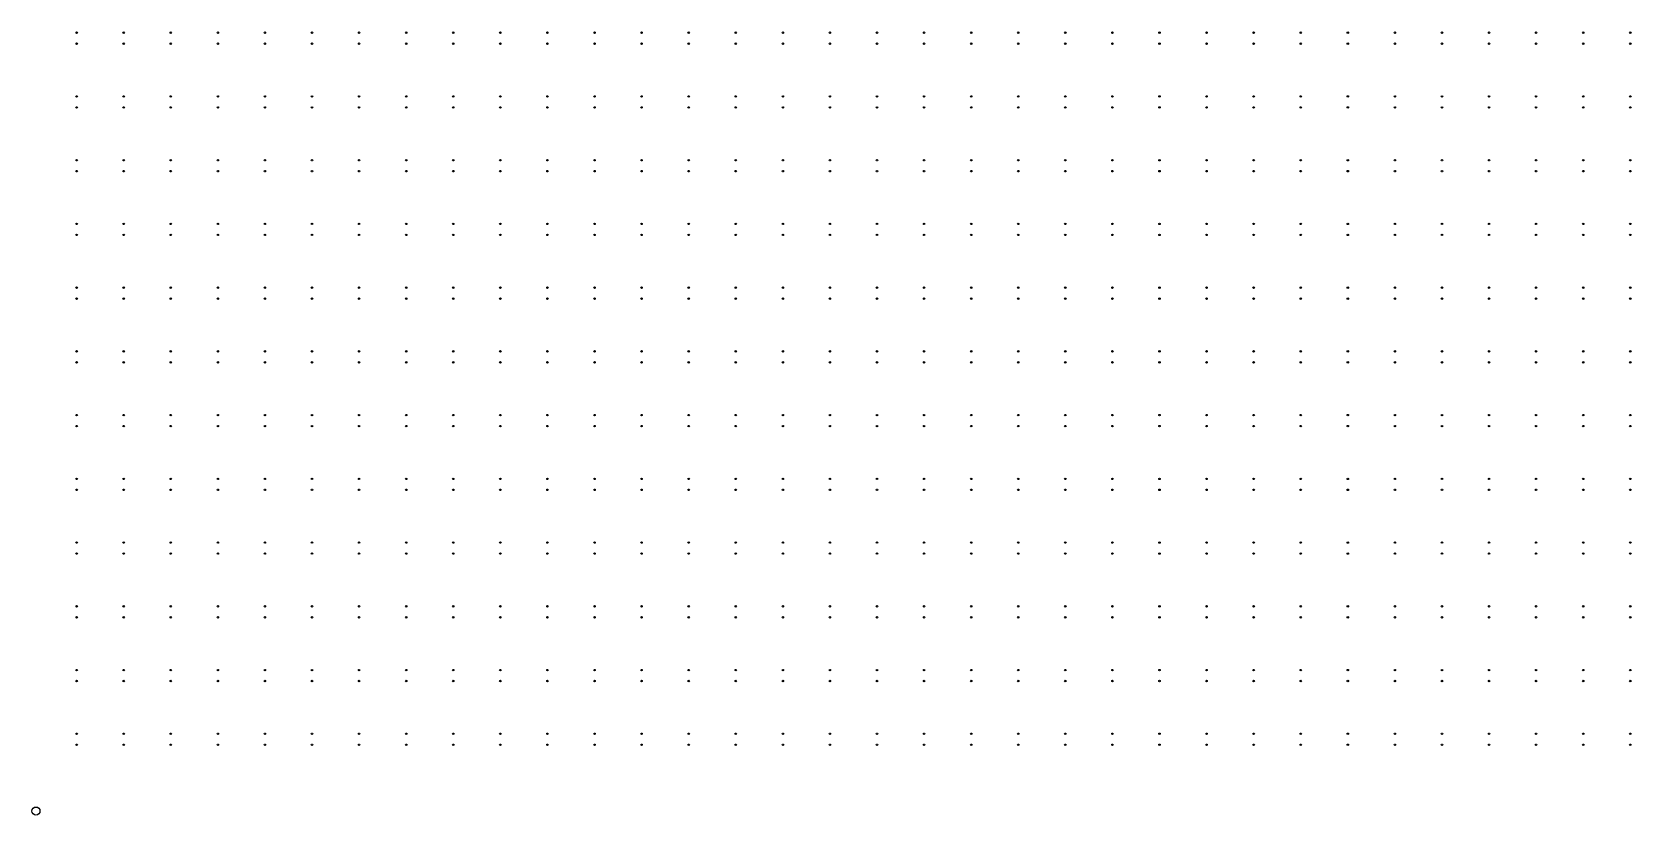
# Model space of a CAD drawing. Extents: x 50 to 173, y 50 to 173.
# Drawn here: x 49.9 to 109.8, y 49.9 to 79.2 of the extents above; entities that cross this region are included whole.
import ezdxf

# ---------------------------------------------------------------- set-up
doc = ezdxf.new("R2010")
doc.units = 0
doc.layers.get('0').update_dxf_attribs({"color": 255, "linetype": 'continuous'})

msp = doc.modelspace()

# ---------------------------------------------------------------- linework, layer by layer
msp.add_circle((50, 50), 0.15)
at = {"layer": 'PET'}
for centre in [(51.524, 79.165), (53.288, 79.165), (55.053, 79.165), (56.818, 79.165), (58.582, 79.165), (60.347, 79.165), (62.112, 79.165), (63.876, 79.165), (65.641, 79.165), (67.406, 79.165), (69.171, 79.165), (70.935, 79.165), (72.7, 79.165), (74.465, 79.165), (76.229, 79.165), (77.994, 79.165), (79.759, 79.165), (81.524, 79.165), (83.288, 79.165), (85.053, 79.165), (86.818, 79.165), (88.582, 79.165), (90.347, 79.165), (92.112, 79.165), (93.876, 79.165), (95.641, 79.165), (97.406, 79.165), (99.171, 79.165), (100.935, 79.165), (102.7, 79.165), (104.465, 79.165), (106.229, 79.165), (107.994, 79.165), (109.759, 79.165), (51.524, 78.753), (53.288, 78.753), (55.053, 78.753), (56.818, 78.753), (58.582, 78.753), (60.347, 78.753), (62.112, 78.753), (63.876, 78.753), (65.641, 78.753), (67.406, 78.753), (69.171, 78.753), (70.935, 78.753), (72.7, 78.753), (74.465, 78.753), (76.229, 78.753), (77.994, 78.753), (79.759, 78.753), (81.524, 78.753), (83.288, 78.753), (85.053, 78.753), (86.818, 78.753), (88.582, 78.753), (90.347, 78.753), (92.112, 78.753), (93.876, 78.753), (95.641, 78.753), (97.406, 78.753), (99.171, 78.753), (100.935, 78.753), (102.7, 78.753), (104.465, 78.753), (106.229, 78.753), (107.994, 78.753), (109.759, 78.753), (51.524, 76.776), (53.288, 76.776), (55.053, 76.776), (56.818, 76.776), (58.582, 76.776), (60.347, 76.776), (62.112, 76.776), (63.876, 76.776), (65.641, 76.776), (67.406, 76.776), (69.171, 76.776), (70.935, 76.776), (72.7, 76.776), (74.465, 76.776), (76.229, 76.776), (77.994, 76.776), (79.759, 76.776), (81.524, 76.776), (83.288, 76.776), (85.053, 76.776), (86.818, 76.776), (88.582, 76.776), (90.347, 76.776), (92.112, 76.776), (93.876, 76.776), (95.641, 76.776), (97.406, 76.776), (99.171, 76.776), (100.935, 76.776), (102.7, 76.776), (104.465, 76.776), (106.229, 76.776), (107.994, 76.776), (109.759, 76.776), (51.524, 76.365), (53.288, 76.365), (55.053, 76.365), (56.818, 76.365), (58.582, 76.365), (60.347, 76.365), (62.112, 76.365), (63.876, 76.365), (65.641, 76.365), (67.406, 76.365), (69.171, 76.365), (70.935, 76.365), (72.7, 76.365), (74.465, 76.365), (76.229, 76.365), (77.994, 76.365), (79.759, 76.365), (81.524, 76.365), (83.288, 76.365), (85.053, 76.365), (86.818, 76.365), (88.582, 76.365), (90.347, 76.365), (92.112, 76.365), (93.876, 76.365), (95.641, 76.365), (97.406, 76.365), (99.171, 76.365), (100.935, 76.365), (102.7, 76.365), (104.465, 76.365), (106.229, 76.365), (107.994, 76.365), (109.759, 76.365), (51.524, 74.388), (53.288, 74.388), (55.053, 74.388), (56.818, 74.388), (58.582, 74.388), (60.347, 74.388), (62.112, 74.388), (63.876, 74.388), (65.641, 74.388), (67.406, 74.388), (69.171, 74.388), (70.935, 74.388), (72.7, 74.388), (74.465, 74.388), (76.229, 74.388), (77.994, 74.388), (79.759, 74.388), (81.524, 74.388), (83.288, 74.388), (85.053, 74.388), (86.818, 74.388), (88.582, 74.388), (90.347, 74.388), (92.112, 74.388), (93.876, 74.388), (95.641, 74.388), (97.406, 74.388), (99.171, 74.388), (100.935, 74.388), (102.7, 74.388), (104.465, 74.388), (106.229, 74.388), (107.994, 74.388), (109.759, 74.388), (51.524, 73.976), (53.288, 73.976), (55.053, 73.976), (56.818, 73.976), (58.582, 73.976), (60.347, 73.976), (62.112, 73.976), (63.876, 73.976), (65.641, 73.976), (67.406, 73.976), (69.171, 73.976), (70.935, 73.976), (72.7, 73.976), (74.465, 73.976), (76.229, 73.976), (77.994, 73.976), (79.759, 73.976), (81.524, 73.976), (83.288, 73.976), (85.053, 73.976), (86.818, 73.976), (88.582, 73.976), (90.347, 73.976), (92.112, 73.976), (93.876, 73.976), (95.641, 73.976), (97.406, 73.976), (99.171, 73.976), (100.935, 73.976), (102.7, 73.976), (104.465, 73.976), (106.229, 73.976), (107.994, 73.976), (109.759, 73.976), (51.524, 72), (53.288, 72), (55.053, 72), (56.818, 72), (58.582, 72), (60.347, 72), (62.112, 72), (63.876, 72), (65.641, 72), (67.406, 72), (69.171, 72), (70.935, 72), (72.7, 72), (74.465, 72), (76.229, 72), (77.994, 72), (79.759, 72), (81.524, 72), (83.288, 72), (85.053, 72), (86.818, 72), (88.582, 72), (90.347, 72), (92.112, 72), (93.876, 72), (95.641, 72), (97.406, 72), (99.171, 72), (100.935, 72), (102.7, 72), (104.465, 72), (106.229, 72), (107.994, 72), (109.759, 72), (51.524, 71.588), (53.288, 71.588), (55.053, 71.588), (56.818, 71.588), (58.582, 71.588), (60.347, 71.588), (62.112, 71.588), (63.876, 71.588), (65.641, 71.588), (67.406, 71.588), (69.171, 71.588), (70.935, 71.588), (72.7, 71.588), (74.465, 71.588), (76.229, 71.588), (77.994, 71.588), (79.759, 71.588), (81.524, 71.588), (83.288, 71.588), (85.053, 71.588), (86.818, 71.588), (88.582, 71.588), (90.347, 71.588), (92.112, 71.588), (93.876, 71.588), (95.641, 71.588), (97.406, 71.588), (99.171, 71.588), (100.935, 71.588), (102.7, 71.588), (104.465, 71.588), (106.229, 71.588), (107.994, 71.588), (109.759, 71.588), (51.524, 69.612), (53.288, 69.612), (55.053, 69.612), (56.818, 69.612), (58.582, 69.612), (60.347, 69.612), (62.112, 69.612), (63.876, 69.612), (65.641, 69.612), (67.406, 69.612), (69.171, 69.612), (70.935, 69.612), (72.7, 69.612), (74.465, 69.612), (76.229, 69.612), (77.994, 69.612), (79.759, 69.612), (81.524, 69.612), (83.288, 69.612), (85.053, 69.612), (86.818, 69.612), (88.582, 69.612), (90.347, 69.612), (92.112, 69.612), (93.876, 69.612), (95.641, 69.612), (97.406, 69.612), (99.171, 69.612), (100.935, 69.612), (102.7, 69.612), (104.465, 69.612), (106.229, 69.612), (107.994, 69.612), (109.759, 69.612), (51.524, 69.2), (53.288, 69.2), (55.053, 69.2), (56.818, 69.2), (58.582, 69.2), (60.347, 69.2), (62.112, 69.2), (63.876, 69.2), (65.641, 69.2), (67.406, 69.2), (69.171, 69.2), (70.935, 69.2), (72.7, 69.2), (74.465, 69.2), (76.229, 69.2), (77.994, 69.2), (79.759, 69.2), (81.524, 69.2), (83.288, 69.2), (85.053, 69.2), (86.818, 69.2), (88.582, 69.2), (90.347, 69.2), (92.112, 69.2), (93.876, 69.2), (95.641, 69.2), (97.406, 69.2), (99.171, 69.2), (100.935, 69.2), (102.7, 69.2), (104.465, 69.2), (106.229, 69.2), (107.994, 69.2), (109.759, 69.2), (51.524, 67.224), (53.288, 67.224), (55.053, 67.224), (56.818, 67.224), (58.582, 67.224), (60.347, 67.224), (62.112, 67.224), (63.876, 67.224), (65.641, 67.224), (67.406, 67.224), (69.171, 67.224), (70.935, 67.224), (72.7, 67.224), (74.465, 67.224), (76.229, 67.224), (77.994, 67.224), (79.759, 67.224), (81.524, 67.224), (83.288, 67.224), (85.053, 67.224), (86.818, 67.224), (88.582, 67.224), (90.347, 67.224), (92.112, 67.224), (93.876, 67.224), (95.641, 67.224), (97.406, 67.224), (99.171, 67.224), (100.935, 67.224), (102.7, 67.224), (104.465, 67.224), (106.229, 67.224), (107.994, 67.224), (109.759, 67.224), (51.524, 66.812), (53.288, 66.812), (55.053, 66.812), (56.818, 66.812), (58.582, 66.812), (60.347, 66.812), (62.112, 66.812), (63.876, 66.812), (65.641, 66.812), (67.406, 66.812), (69.171, 66.812), (70.935, 66.812), (72.7, 66.812), (74.465, 66.812), (76.229, 66.812), (77.994, 66.812), (79.759, 66.812), (81.524, 66.812), (83.288, 66.812), (85.053, 66.812), (86.818, 66.812), (88.582, 66.812), (90.347, 66.812), (92.112, 66.812), (93.876, 66.812), (95.641, 66.812), (97.406, 66.812), (99.171, 66.812), (100.935, 66.812), (102.7, 66.812), (104.465, 66.812), (106.229, 66.812), (107.994, 66.812), (109.759, 66.812), (51.524, 64.835), (53.288, 64.835), (55.053, 64.835), (56.818, 64.835), (58.582, 64.835), (60.347, 64.835), (62.112, 64.835), (63.876, 64.835), (65.641, 64.835), (67.406, 64.835), (69.171, 64.835), (70.935, 64.835), (72.7, 64.835), (74.465, 64.835), (76.229, 64.835), (77.994, 64.835), (79.759, 64.835), (81.524, 64.835), (83.288, 64.835), (85.053, 64.835), (86.818, 64.835), (88.582, 64.835), (90.347, 64.835), (92.112, 64.835), (93.876, 64.835), (95.641, 64.835), (97.406, 64.835), (99.171, 64.835), (100.935, 64.835), (102.7, 64.835), (104.465, 64.835), (106.229, 64.835), (107.994, 64.835), (109.759, 64.835), (51.524, 64.424), (53.288, 64.424), (55.053, 64.424), (56.818, 64.424), (58.582, 64.424), (60.347, 64.424), (62.112, 64.424), (63.876, 64.424), (65.641, 64.424), (67.406, 64.424), (69.171, 64.424), (70.935, 64.424), (72.7, 64.424), (74.465, 64.424), (76.229, 64.424), (77.994, 64.424), (79.759, 64.424), (81.524, 64.424), (83.288, 64.424), (85.053, 64.424), (86.818, 64.424), (88.582, 64.424), (90.347, 64.424), (92.112, 64.424), (93.876, 64.424), (95.641, 64.424), (97.406, 64.424), (99.171, 64.424), (100.935, 64.424), (102.7, 64.424), (104.465, 64.424), (106.229, 64.424), (107.994, 64.424), (109.759, 64.424), (51.524, 62.447), (53.288, 62.447), (55.053, 62.447), (56.818, 62.447), (58.582, 62.447), (60.347, 62.447), (62.112, 62.447), (63.876, 62.447), (65.641, 62.447), (67.406, 62.447), (69.171, 62.447), (70.935, 62.447), (72.7, 62.447), (74.465, 62.447), (76.229, 62.447), (77.994, 62.447), (79.759, 62.447), (81.524, 62.447), (83.288, 62.447), (85.053, 62.447), (86.818, 62.447), (88.582, 62.447), (90.347, 62.447), (92.112, 62.447), (93.876, 62.447), (95.641, 62.447), (97.406, 62.447), (99.171, 62.447), (100.935, 62.447), (102.7, 62.447), (104.465, 62.447), (106.229, 62.447), (107.994, 62.447), (109.759, 62.447), (51.524, 62.035), (53.288, 62.035), (55.053, 62.035), (56.818, 62.035), (58.582, 62.035), (60.347, 62.035), (62.112, 62.035), (63.876, 62.035), (65.641, 62.035), (67.406, 62.035), (69.171, 62.035), (70.935, 62.035), (72.7, 62.035), (74.465, 62.035), (76.229, 62.035), (77.994, 62.035), (79.759, 62.035), (81.524, 62.035), (83.288, 62.035), (85.053, 62.035), (86.818, 62.035), (88.582, 62.035), (90.347, 62.035), (92.112, 62.035), (93.876, 62.035), (95.641, 62.035), (97.406, 62.035), (99.171, 62.035), (100.935, 62.035), (102.7, 62.035), (104.465, 62.035), (106.229, 62.035), (107.994, 62.035), (109.759, 62.035), (51.524, 60.059), (53.288, 60.059), (55.053, 60.059), (56.818, 60.059), (58.582, 60.059), (60.347, 60.059), (62.112, 60.059), (63.876, 60.059), (65.641, 60.059), (67.406, 60.059), (69.171, 60.059), (70.935, 60.059), (72.7, 60.059), (74.465, 60.059), (76.229, 60.059), (77.994, 60.059), (79.759, 60.059), (81.524, 60.059), (83.288, 60.059), (85.053, 60.059), (86.818, 60.059), (88.582, 60.059), (90.347, 60.059), (92.112, 60.059), (93.876, 60.059), (95.641, 60.059), (97.406, 60.059), (99.171, 60.059), (100.935, 60.059), (102.7, 60.059), (104.465, 60.059), (106.229, 60.059), (107.994, 60.059), (109.759, 60.059), (51.524, 59.647), (53.288, 59.647), (55.053, 59.647), (56.818, 59.647), (58.582, 59.647), (60.347, 59.647), (62.112, 59.647), (63.876, 59.647), (65.641, 59.647), (67.406, 59.647), (69.171, 59.647), (70.935, 59.647), (72.7, 59.647), (74.465, 59.647), (76.229, 59.647), (77.994, 59.647), (79.759, 59.647), (81.524, 59.647), (83.288, 59.647), (85.053, 59.647), (86.818, 59.647), (88.582, 59.647), (90.347, 59.647), (92.112, 59.647), (93.876, 59.647), (95.641, 59.647), (97.406, 59.647), (99.171, 59.647), (100.935, 59.647), (102.7, 59.647), (104.465, 59.647), (106.229, 59.647), (107.994, 59.647), (109.759, 59.647), (51.524, 57.671), (53.288, 57.671), (55.053, 57.671), (56.818, 57.671), (58.582, 57.671), (60.347, 57.671), (62.112, 57.671), (63.876, 57.671), (65.641, 57.671), (67.406, 57.671), (69.171, 57.671), (70.935, 57.671), (72.7, 57.671), (74.465, 57.671), (76.229, 57.671), (77.994, 57.671), (79.759, 57.671), (81.524, 57.671), (83.288, 57.671), (85.053, 57.671), (86.818, 57.671), (88.582, 57.671), (90.347, 57.671), (92.112, 57.671), (93.876, 57.671), (95.641, 57.671), (97.406, 57.671), (99.171, 57.671), (100.935, 57.671), (102.7, 57.671), (104.465, 57.671), (106.229, 57.671), (107.994, 57.671), (109.759, 57.671), (51.524, 57.259), (53.288, 57.259), (55.053, 57.259), (56.818, 57.259), (58.582, 57.259), (60.347, 57.259), (62.112, 57.259), (63.876, 57.259), (65.641, 57.259), (67.406, 57.259), (69.171, 57.259), (70.935, 57.259), (72.7, 57.259), (74.465, 57.259), (76.229, 57.259), (77.994, 57.259), (79.759, 57.259), (81.524, 57.259), (83.288, 57.259), (85.053, 57.259), (86.818, 57.259), (88.582, 57.259), (90.347, 57.259), (92.112, 57.259), (93.876, 57.259), (95.641, 57.259), (97.406, 57.259), (99.171, 57.259), (100.935, 57.259), (102.7, 57.259), (104.465, 57.259), (106.229, 57.259), (107.994, 57.259), (109.759, 57.259), (51.524, 55.282), (53.288, 55.282), (55.053, 55.282), (56.818, 55.282), (58.582, 55.282), (60.347, 55.282), (62.112, 55.282), (63.876, 55.282), (65.641, 55.282), (67.406, 55.282), (69.171, 55.282), (70.935, 55.282), (72.7, 55.282), (74.465, 55.282), (76.229, 55.282), (77.994, 55.282), (79.759, 55.282), (81.524, 55.282), (83.288, 55.282), (85.053, 55.282), (86.818, 55.282), (88.582, 55.282), (90.347, 55.282), (92.112, 55.282), (93.876, 55.282), (95.641, 55.282), (97.406, 55.282), (99.171, 55.282), (100.935, 55.282), (102.7, 55.282), (104.465, 55.282), (106.229, 55.282), (107.994, 55.282), (109.759, 55.282), (51.524, 54.871), (53.288, 54.871), (55.053, 54.871), (56.818, 54.871), (58.582, 54.871), (60.347, 54.871), (62.112, 54.871), (63.876, 54.871), (65.641, 54.871), (67.406, 54.871), (69.171, 54.871), (70.935, 54.871), (72.7, 54.871), (74.465, 54.871), (76.229, 54.871), (77.994, 54.871), (79.759, 54.871), (81.524, 54.871), (83.288, 54.871), (85.053, 54.871), (86.818, 54.871), (88.582, 54.871), (90.347, 54.871), (92.112, 54.871), (93.876, 54.871), (95.641, 54.871), (97.406, 54.871), (99.171, 54.871), (100.935, 54.871), (102.7, 54.871), (104.465, 54.871), (106.229, 54.871), (107.994, 54.871), (109.759, 54.871), (51.524, 52.894), (53.288, 52.894), (55.053, 52.894), (56.818, 52.894), (58.582, 52.894), (60.347, 52.894), (62.112, 52.894), (63.876, 52.894), (65.641, 52.894), (67.406, 52.894), (69.171, 52.894), (70.935, 52.894), (72.7, 52.894), (74.465, 52.894), (76.229, 52.894), (77.994, 52.894), (79.759, 52.894), (81.524, 52.894), (83.288, 52.894), (85.053, 52.894), (86.818, 52.894), (88.582, 52.894), (90.347, 52.894), (92.112, 52.894), (93.876, 52.894), (95.641, 52.894), (97.406, 52.894), (99.171, 52.894), (100.935, 52.894), (102.7, 52.894), (104.465, 52.894), (106.229, 52.894), (107.994, 52.894), (109.759, 52.894), (51.524, 52.482), (53.288, 52.482), (55.053, 52.482), (56.818, 52.482), (58.582, 52.482), (60.347, 52.482), (62.112, 52.482), (63.876, 52.482), (65.641, 52.482), (67.406, 52.482), (69.171, 52.482), (70.935, 52.482), (72.7, 52.482), (74.465, 52.482), (76.229, 52.482), (77.994, 52.482), (79.759, 52.482), (81.524, 52.482), (83.288, 52.482), (85.053, 52.482), (86.818, 52.482), (88.582, 52.482), (90.347, 52.482), (92.112, 52.482), (93.876, 52.482), (95.641, 52.482), (97.406, 52.482), (99.171, 52.482), (100.935, 52.482), (102.7, 52.482), (104.465, 52.482), (106.229, 52.482), (107.994, 52.482), (109.759, 52.482)]:
    msp.add_circle(centre, 0.005, dxfattribs=at)
at = {"layer": 'V1'}
for centre in [(51.524, 79.165), (53.288, 79.165), (55.053, 79.165), (56.818, 79.165), (58.582, 79.165), (60.347, 79.165), (62.112, 79.165), (63.876, 79.165), (65.641, 79.165), (67.406, 79.165), (69.171, 79.165), (70.935, 79.165), (72.7, 79.165), (74.465, 79.165), (76.229, 79.165), (77.994, 79.165), (79.759, 79.165), (81.524, 79.165), (83.288, 79.165), (85.053, 79.165), (86.818, 79.165), (88.582, 79.165), (90.347, 79.165), (92.112, 79.165), (93.876, 79.165), (95.641, 79.165), (97.406, 79.165), (99.171, 79.165), (100.935, 79.165), (102.7, 79.165), (104.465, 79.165), (106.229, 79.165), (107.994, 79.165), (109.759, 79.165), (51.524, 78.753), (53.288, 78.753), (55.053, 78.753), (56.818, 78.753), (58.582, 78.753), (60.347, 78.753), (62.112, 78.753), (63.876, 78.753), (65.641, 78.753), (67.406, 78.753), (69.171, 78.753), (70.935, 78.753), (72.7, 78.753), (74.465, 78.753), (76.229, 78.753), (77.994, 78.753), (79.759, 78.753), (81.524, 78.753), (83.288, 78.753), (85.053, 78.753), (86.818, 78.753), (88.582, 78.753), (90.347, 78.753), (92.112, 78.753), (93.876, 78.753), (95.641, 78.753), (97.406, 78.753), (99.171, 78.753), (100.935, 78.753), (102.7, 78.753), (104.465, 78.753), (106.229, 78.753), (107.994, 78.753), (109.759, 78.753), (51.524, 76.776), (53.288, 76.776), (55.053, 76.776), (56.818, 76.776), (58.582, 76.776), (60.347, 76.776), (62.112, 76.776), (63.876, 76.776), (65.641, 76.776), (67.406, 76.776), (69.171, 76.776), (70.935, 76.776), (72.7, 76.776), (74.465, 76.776), (76.229, 76.776), (77.994, 76.776), (79.759, 76.776), (81.524, 76.776), (83.288, 76.776), (85.053, 76.776), (86.818, 76.776), (88.582, 76.776), (90.347, 76.776), (92.112, 76.776), (93.876, 76.776), (95.641, 76.776), (97.406, 76.776), (99.171, 76.776), (100.935, 76.776), (102.7, 76.776), (104.465, 76.776), (106.229, 76.776), (107.994, 76.776), (109.759, 76.776), (51.524, 76.365), (53.288, 76.365), (55.053, 76.365), (56.818, 76.365), (58.582, 76.365), (60.347, 76.365), (62.112, 76.365), (63.876, 76.365), (65.641, 76.365), (67.406, 76.365), (69.171, 76.365), (70.935, 76.365), (72.7, 76.365), (74.465, 76.365), (76.229, 76.365), (77.994, 76.365), (79.759, 76.365), (81.524, 76.365), (83.288, 76.365), (85.053, 76.365), (86.818, 76.365), (88.582, 76.365), (90.347, 76.365), (92.112, 76.365), (93.876, 76.365), (95.641, 76.365), (97.406, 76.365), (99.171, 76.365), (100.935, 76.365), (102.7, 76.365), (104.465, 76.365), (106.229, 76.365), (107.994, 76.365), (109.759, 76.365), (51.524, 74.388), (53.288, 74.388), (55.053, 74.388), (56.818, 74.388), (58.582, 74.388), (60.347, 74.388), (62.112, 74.388), (63.876, 74.388), (65.641, 74.388), (67.406, 74.388), (69.171, 74.388), (70.935, 74.388), (72.7, 74.388), (74.465, 74.388), (76.229, 74.388), (77.994, 74.388), (79.759, 74.388), (81.524, 74.388), (83.288, 74.388), (85.053, 74.388), (86.818, 74.388), (88.582, 74.388), (90.347, 74.388), (92.112, 74.388), (93.876, 74.388), (95.641, 74.388), (97.406, 74.388), (99.171, 74.388), (100.935, 74.388), (102.7, 74.388), (104.465, 74.388), (106.229, 74.388), (107.994, 74.388), (109.759, 74.388), (51.524, 73.976), (53.288, 73.976), (55.053, 73.976), (56.818, 73.976), (58.582, 73.976), (60.347, 73.976), (62.112, 73.976), (63.876, 73.976), (65.641, 73.976), (67.406, 73.976), (69.171, 73.976), (70.935, 73.976), (72.7, 73.976), (74.465, 73.976), (76.229, 73.976), (77.994, 73.976), (79.759, 73.976), (81.524, 73.976), (83.288, 73.976), (85.053, 73.976), (86.818, 73.976), (88.582, 73.976), (90.347, 73.976), (92.112, 73.976), (93.876, 73.976), (95.641, 73.976), (97.406, 73.976), (99.171, 73.976), (100.935, 73.976), (102.7, 73.976), (104.465, 73.976), (106.229, 73.976), (107.994, 73.976), (109.759, 73.976), (51.524, 72), (53.288, 72), (55.053, 72), (56.818, 72), (58.582, 72), (60.347, 72), (62.112, 72), (63.876, 72), (65.641, 72), (67.406, 72), (69.171, 72), (70.935, 72), (72.7, 72), (74.465, 72), (76.229, 72), (77.994, 72), (79.759, 72), (81.524, 72), (83.288, 72), (85.053, 72), (86.818, 72), (88.582, 72), (90.347, 72), (92.112, 72), (93.876, 72), (95.641, 72), (97.406, 72), (99.171, 72), (100.935, 72), (102.7, 72), (104.465, 72), (106.229, 72), (107.994, 72), (109.759, 72), (51.524, 71.588), (53.288, 71.588), (55.053, 71.588), (56.818, 71.588), (58.582, 71.588), (60.347, 71.588), (62.112, 71.588), (63.876, 71.588), (65.641, 71.588), (67.406, 71.588), (69.171, 71.588), (70.935, 71.588), (72.7, 71.588), (74.465, 71.588), (76.229, 71.588), (77.994, 71.588), (79.759, 71.588), (81.524, 71.588), (83.288, 71.588), (85.053, 71.588), (86.818, 71.588), (88.582, 71.588), (90.347, 71.588), (92.112, 71.588), (93.876, 71.588), (95.641, 71.588), (97.406, 71.588), (99.171, 71.588), (100.935, 71.588), (102.7, 71.588), (104.465, 71.588), (106.229, 71.588), (107.994, 71.588), (109.759, 71.588), (51.524, 69.612), (53.288, 69.612), (55.053, 69.612), (56.818, 69.612), (58.582, 69.612), (60.347, 69.612), (62.112, 69.612), (63.876, 69.612), (65.641, 69.612), (67.406, 69.612), (69.171, 69.612), (70.935, 69.612), (72.7, 69.612), (74.465, 69.612), (76.229, 69.612), (77.994, 69.612), (79.759, 69.612), (81.524, 69.612), (83.288, 69.612), (85.053, 69.612), (86.818, 69.612), (88.582, 69.612), (90.347, 69.612), (92.112, 69.612), (93.876, 69.612), (95.641, 69.612), (97.406, 69.612), (99.171, 69.612), (100.935, 69.612), (102.7, 69.612), (104.465, 69.612), (106.229, 69.612), (107.994, 69.612), (109.759, 69.612), (51.524, 69.2), (53.288, 69.2), (55.053, 69.2), (56.818, 69.2), (58.582, 69.2), (60.347, 69.2), (62.112, 69.2), (63.876, 69.2), (65.641, 69.2), (67.406, 69.2), (69.171, 69.2), (70.935, 69.2), (72.7, 69.2), (74.465, 69.2), (76.229, 69.2), (77.994, 69.2), (79.759, 69.2), (81.524, 69.2), (83.288, 69.2), (85.053, 69.2), (86.818, 69.2), (88.582, 69.2), (90.347, 69.2), (92.112, 69.2), (93.876, 69.2), (95.641, 69.2), (97.406, 69.2), (99.171, 69.2), (100.935, 69.2), (102.7, 69.2), (104.465, 69.2), (106.229, 69.2), (107.994, 69.2), (109.759, 69.2), (51.524, 67.224), (53.288, 67.224), (55.053, 67.224), (56.818, 67.224), (58.582, 67.224), (60.347, 67.224), (62.112, 67.224), (63.876, 67.224), (65.641, 67.224), (67.406, 67.224), (69.171, 67.224), (70.935, 67.224), (72.7, 67.224), (74.465, 67.224), (76.229, 67.224), (77.994, 67.224), (79.759, 67.224), (81.524, 67.224), (83.288, 67.224), (85.053, 67.224), (86.818, 67.224), (88.582, 67.224), (90.347, 67.224), (92.112, 67.224), (93.876, 67.224), (95.641, 67.224), (97.406, 67.224), (99.171, 67.224), (100.935, 67.224), (102.7, 67.224), (104.465, 67.224), (106.229, 67.224), (107.994, 67.224), (109.759, 67.224), (51.524, 66.812), (53.288, 66.812), (55.053, 66.812), (56.818, 66.812), (58.582, 66.812), (60.347, 66.812), (62.112, 66.812), (63.876, 66.812), (65.641, 66.812), (67.406, 66.812), (69.171, 66.812), (70.935, 66.812), (72.7, 66.812), (74.465, 66.812), (76.229, 66.812), (77.994, 66.812), (79.759, 66.812), (81.524, 66.812), (83.288, 66.812), (85.053, 66.812), (86.818, 66.812), (88.582, 66.812), (90.347, 66.812), (92.112, 66.812), (93.876, 66.812), (95.641, 66.812), (97.406, 66.812), (99.171, 66.812), (100.935, 66.812), (102.7, 66.812), (104.465, 66.812), (106.229, 66.812), (107.994, 66.812), (109.759, 66.812), (51.524, 64.835), (53.288, 64.835), (55.053, 64.835), (56.818, 64.835), (58.582, 64.835), (60.347, 64.835), (62.112, 64.835), (63.876, 64.835), (65.641, 64.835), (67.406, 64.835), (69.171, 64.835), (70.935, 64.835), (72.7, 64.835), (74.465, 64.835), (76.229, 64.835), (77.994, 64.835), (79.759, 64.835), (81.524, 64.835), (83.288, 64.835), (85.053, 64.835), (86.818, 64.835), (88.582, 64.835), (90.347, 64.835), (92.112, 64.835), (93.876, 64.835), (95.641, 64.835), (97.406, 64.835), (99.171, 64.835), (100.935, 64.835), (102.7, 64.835), (104.465, 64.835), (106.229, 64.835), (107.994, 64.835), (109.759, 64.835), (51.524, 64.424), (53.288, 64.424), (55.053, 64.424), (56.818, 64.424), (58.582, 64.424), (60.347, 64.424), (62.112, 64.424), (63.876, 64.424), (65.641, 64.424), (67.406, 64.424), (69.171, 64.424), (70.935, 64.424), (72.7, 64.424), (74.465, 64.424), (76.229, 64.424), (77.994, 64.424), (79.759, 64.424), (81.524, 64.424), (83.288, 64.424), (85.053, 64.424), (86.818, 64.424), (88.582, 64.424), (90.347, 64.424), (92.112, 64.424), (93.876, 64.424), (95.641, 64.424), (97.406, 64.424), (99.171, 64.424), (100.935, 64.424), (102.7, 64.424), (104.465, 64.424), (106.229, 64.424), (107.994, 64.424), (109.759, 64.424), (51.524, 62.447), (53.288, 62.447), (55.053, 62.447), (56.818, 62.447), (58.582, 62.447), (60.347, 62.447), (62.112, 62.447), (63.876, 62.447), (65.641, 62.447), (67.406, 62.447), (69.171, 62.447), (70.935, 62.447), (72.7, 62.447), (74.465, 62.447), (76.229, 62.447), (77.994, 62.447), (79.759, 62.447), (81.524, 62.447), (83.288, 62.447), (85.053, 62.447), (86.818, 62.447), (88.582, 62.447), (90.347, 62.447), (92.112, 62.447), (93.876, 62.447), (95.641, 62.447), (97.406, 62.447), (99.171, 62.447), (100.935, 62.447), (102.7, 62.447), (104.465, 62.447), (106.229, 62.447), (107.994, 62.447), (109.759, 62.447), (51.524, 62.035), (53.288, 62.035), (55.053, 62.035), (56.818, 62.035), (58.582, 62.035), (60.347, 62.035), (62.112, 62.035), (63.876, 62.035), (65.641, 62.035), (67.406, 62.035), (69.171, 62.035), (70.935, 62.035), (72.7, 62.035), (74.465, 62.035), (76.229, 62.035), (77.994, 62.035), (79.759, 62.035), (81.524, 62.035), (83.288, 62.035), (85.053, 62.035), (86.818, 62.035), (88.582, 62.035), (90.347, 62.035), (92.112, 62.035), (93.876, 62.035), (95.641, 62.035), (97.406, 62.035), (99.171, 62.035), (100.935, 62.035), (102.7, 62.035), (104.465, 62.035), (106.229, 62.035), (107.994, 62.035), (109.759, 62.035), (51.524, 60.059), (53.288, 60.059), (55.053, 60.059), (56.818, 60.059), (58.582, 60.059), (60.347, 60.059), (62.112, 60.059), (63.876, 60.059), (65.641, 60.059), (67.406, 60.059), (69.171, 60.059), (70.935, 60.059), (72.7, 60.059), (74.465, 60.059), (76.229, 60.059), (77.994, 60.059), (79.759, 60.059), (81.524, 60.059), (83.288, 60.059), (85.053, 60.059), (86.818, 60.059), (88.582, 60.059), (90.347, 60.059), (92.112, 60.059), (93.876, 60.059), (95.641, 60.059), (97.406, 60.059), (99.171, 60.059), (100.935, 60.059), (102.7, 60.059), (104.465, 60.059), (106.229, 60.059), (107.994, 60.059), (109.759, 60.059), (51.524, 59.647), (53.288, 59.647), (55.053, 59.647), (56.818, 59.647), (58.582, 59.647), (60.347, 59.647), (62.112, 59.647), (63.876, 59.647), (65.641, 59.647), (67.406, 59.647), (69.171, 59.647), (70.935, 59.647), (72.7, 59.647), (74.465, 59.647), (76.229, 59.647), (77.994, 59.647), (79.759, 59.647), (81.524, 59.647), (83.288, 59.647), (85.053, 59.647), (86.818, 59.647), (88.582, 59.647), (90.347, 59.647), (92.112, 59.647), (93.876, 59.647), (95.641, 59.647), (97.406, 59.647), (99.171, 59.647), (100.935, 59.647), (102.7, 59.647), (104.465, 59.647), (106.229, 59.647), (107.994, 59.647), (109.759, 59.647), (51.524, 57.671), (53.288, 57.671), (55.053, 57.671), (56.818, 57.671), (58.582, 57.671), (60.347, 57.671), (62.112, 57.671), (63.876, 57.671), (65.641, 57.671), (67.406, 57.671), (69.171, 57.671), (70.935, 57.671), (72.7, 57.671), (74.465, 57.671), (76.229, 57.671), (77.994, 57.671), (79.759, 57.671), (81.524, 57.671), (83.288, 57.671), (85.053, 57.671), (86.818, 57.671), (88.582, 57.671), (90.347, 57.671), (92.112, 57.671), (93.876, 57.671), (95.641, 57.671), (97.406, 57.671), (99.171, 57.671), (100.935, 57.671), (102.7, 57.671), (104.465, 57.671), (106.229, 57.671), (107.994, 57.671), (109.759, 57.671), (51.524, 57.259), (53.288, 57.259), (55.053, 57.259), (56.818, 57.259), (58.582, 57.259), (60.347, 57.259), (62.112, 57.259), (63.876, 57.259), (65.641, 57.259), (67.406, 57.259), (69.171, 57.259), (70.935, 57.259), (72.7, 57.259), (74.465, 57.259), (76.229, 57.259), (77.994, 57.259), (79.759, 57.259), (81.524, 57.259), (83.288, 57.259), (85.053, 57.259), (86.818, 57.259), (88.582, 57.259), (90.347, 57.259), (92.112, 57.259), (93.876, 57.259), (95.641, 57.259), (97.406, 57.259), (99.171, 57.259), (100.935, 57.259), (102.7, 57.259), (104.465, 57.259), (106.229, 57.259), (107.994, 57.259), (109.759, 57.259), (51.524, 55.282), (53.288, 55.282), (55.053, 55.282), (56.818, 55.282), (58.582, 55.282), (60.347, 55.282), (62.112, 55.282), (63.876, 55.282), (65.641, 55.282), (67.406, 55.282), (69.171, 55.282), (70.935, 55.282), (72.7, 55.282), (74.465, 55.282), (76.229, 55.282), (77.994, 55.282), (79.759, 55.282), (81.524, 55.282), (83.288, 55.282), (85.053, 55.282), (86.818, 55.282), (88.582, 55.282), (90.347, 55.282), (92.112, 55.282), (93.876, 55.282), (95.641, 55.282), (97.406, 55.282), (99.171, 55.282), (100.935, 55.282), (102.7, 55.282), (104.465, 55.282), (106.229, 55.282), (107.994, 55.282), (109.759, 55.282), (51.524, 54.871), (53.288, 54.871), (55.053, 54.871), (56.818, 54.871), (58.582, 54.871), (60.347, 54.871), (62.112, 54.871), (63.876, 54.871), (65.641, 54.871), (67.406, 54.871), (69.171, 54.871), (70.935, 54.871), (72.7, 54.871), (74.465, 54.871), (76.229, 54.871), (77.994, 54.871), (79.759, 54.871), (81.524, 54.871), (83.288, 54.871), (85.053, 54.871), (86.818, 54.871), (88.582, 54.871), (90.347, 54.871), (92.112, 54.871), (93.876, 54.871), (95.641, 54.871), (97.406, 54.871), (99.171, 54.871), (100.935, 54.871), (102.7, 54.871), (104.465, 54.871), (106.229, 54.871), (107.994, 54.871), (109.759, 54.871), (51.524, 52.894), (53.288, 52.894), (55.053, 52.894), (56.818, 52.894), (58.582, 52.894), (60.347, 52.894), (62.112, 52.894), (63.876, 52.894), (65.641, 52.894), (67.406, 52.894), (69.171, 52.894), (70.935, 52.894), (72.7, 52.894), (74.465, 52.894), (76.229, 52.894), (77.994, 52.894), (79.759, 52.894), (81.524, 52.894), (83.288, 52.894), (85.053, 52.894), (86.818, 52.894), (88.582, 52.894), (90.347, 52.894), (92.112, 52.894), (93.876, 52.894), (95.641, 52.894), (97.406, 52.894), (99.171, 52.894), (100.935, 52.894), (102.7, 52.894), (104.465, 52.894), (106.229, 52.894), (107.994, 52.894), (109.759, 52.894), (51.524, 52.482), (53.288, 52.482), (55.053, 52.482), (56.818, 52.482), (58.582, 52.482), (60.347, 52.482), (62.112, 52.482), (63.876, 52.482), (65.641, 52.482), (67.406, 52.482), (69.171, 52.482), (70.935, 52.482), (72.7, 52.482), (74.465, 52.482), (76.229, 52.482), (77.994, 52.482), (79.759, 52.482), (81.524, 52.482), (83.288, 52.482), (85.053, 52.482), (86.818, 52.482), (88.582, 52.482), (90.347, 52.482), (92.112, 52.482), (93.876, 52.482), (95.641, 52.482), (97.406, 52.482), (99.171, 52.482), (100.935, 52.482), (102.7, 52.482), (104.465, 52.482), (106.229, 52.482), (107.994, 52.482), (109.759, 52.482)]:
    msp.add_circle(centre, 0.0267, dxfattribs=at)

doc.saveas('drawing.dxf')
